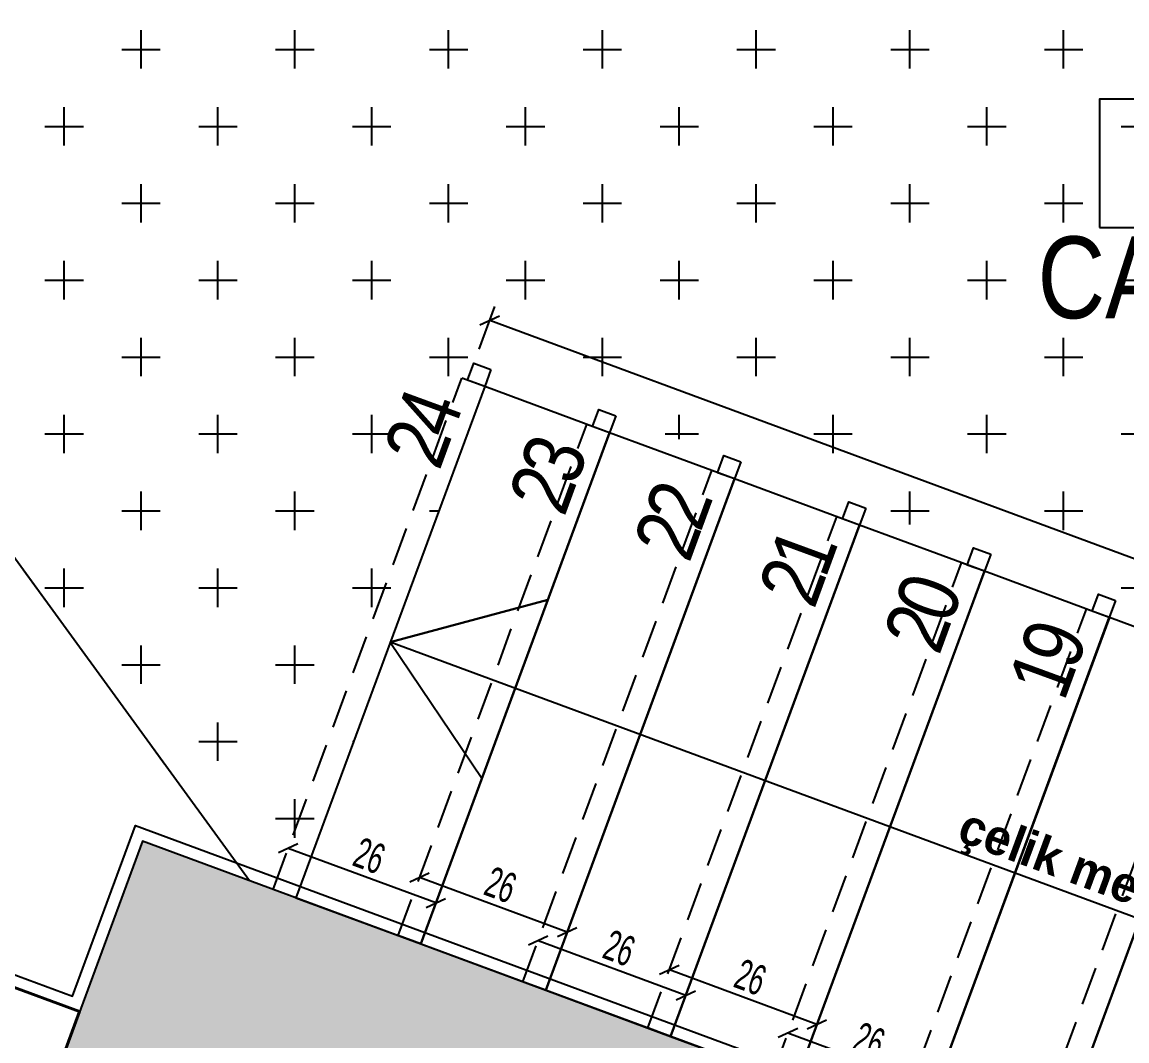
# Model space of a CAD drawing. Header units: millimetres. Extents: x 933584 to 974011, y 4545988 to 4553664.
# Drawn here: x 954110.4 to 954292.9, y 4551960.8 to 4552129 of the extents above; entities that cross this region are included whole.
import ezdxf
from ezdxf.enums import TextEntityAlignment as Align

# ---------------------------------------------------------------- set-up
doc = ezdxf.new("R2010")
doc.units = ezdxf.units.MM
doc.set_wipeout_variables(frame=1)
doc.header["$PDMODE"] = 35
for name, pattern in [('568_AVN_KES_01$0$HIDDEN', [0.375, 0.25, -0.125]), ('DOT2', [3.175, 0, -3.175]), ('HIDDEN', [9.525, 6.35, -3.175]), ('HIDDEN2', [4.7625, 3.175, -1.5875])]:
    doc.linetypes.add(name, pattern=pattern)
doc.layers.get('0').update_dxf_attribs({"color": 255})
doc.layers.get('Defpoints').update_dxf_attribs({"color": 8})
for name, color, linetype in [('0-DMS-50', 143, 'Continuous'), ('0-HSL-HTC_200', 1, 'Continuous'), ('0-HSL-SLD', 252, 'Continuous'), ('0-LNS-SLN', 6, 'Continuous'), ('0-LNS-SPL', 13, '568_AVN_KES_01$0$HIDDEN'), ('0-TXT-NXS', 7, 'Continuous'), ('0-TXT-PBX', 6, 'Continuous'), ('0-TXT-PTX_50', 8, 'Continuous'), ('0-TXT-XBX_20', 3, 'Continuous'), ('2-SPS-RCN', 2, 'Continuous')]:
    doc.layers.add(name, color=color, linetype=linetype)
doc.layers.add('2-SPS-IBW', color=5, linetype='Continuous', lineweight=40)
doc.layers.add('mimariKIRIS', color=251, linetype='HIDDEN2', lineweight=0)
doc.styles.add('139_UYG_PLN$0$Dumankaya_fikirtepe_VAZIYET_PLANI$0$Standard', font='arial.ttf')
doc.styles.add('Century Gothic_B_3', font='GOTHICB.TTF', dxfattribs={"height": 4})
doc.styles.add('dim_romans_50', font='swissl.ttf', dxfattribs={"width": 0.6, "height": 5})
doc.styles.add('MAHAL YAZISI', font='ARIALN.TTF', dxfattribs={"width": 0.8})
doc.styles.get("Standard").update_dxf_attribs({"font": 'times.ttf'})
doc.dimstyles.new('ONK_dim 1_50', dxfattribs={"dimscale": 5, "dimtxt": 4, "dimasz": 0.5, "dimexe": 0.5, "dimexo": 0.5, "dimgap": 0.2, "dimtad": 1, "dimdec": 1, "dimrnd": 0.5, "dimzin": 9, "dimtxsty": 'dim_romans_50', "dimblk": 'OBLIQUE', "dimcen": 1, "dimclre": 256, "dimclrt": 256, "dimazin": 2, "dimtfac": 1, "dimtdec": 1, "dimtix": 1, "dimtmove": 2, "dimatfit": 3, "dimldrblk": 'OBLIQUE', "dimfxl": 3, "dimfxlon": 1, "dimarcsym": 0})

# ---------------------------------------------------------------- blocks, each defined once
blk = doc.blocks.new('xcvxcbv')
at = {"layer": '2-SPS-IBW'}
blk.add_lwpolyline([(934013, 4550609.59), (933993.28, 4550616.86), (933863.85, 4550794.73), (933863.85, 4550923.49), (933966.85, 4550923.49), (933966.85, 4550975.49), (933863.85, 4550975.49), (933863.85, 4550990.49), (933981.85, 4550990.49), (933981.85, 4550877.49), (933882.35, 4550877.49), (933882.35, 4550804.49), (934007.08, 4550633.09), (934019.92, 4550628.36), (934013, 4550609.59)], dxfattribs=at)
blk = doc.blocks.new('MAHAL_KODU')
at = {"layer": '0-TXT-PTX_50'}
for tag, height, p in [('MEKAN_ADI', 0.3, (0, -0.65)), ('ALAN', 0.2, (0, -0.95))]:
    blk.add_attdef(tag, text='', height=height, dxfattribs=at).set_placement(p, align=Align.MIDDLE_CENTER)
at = {"linetype": 'DOT2', "ltscale": 10000}
blk.add_wipeout([(-0.7483, 0.0489), (0.7207, 0.0489), (0.722, -0.4231), (-0.7515, -0.4251)], dxfattribs=at)
at = {"layer": '0-TXT-PBX'}
blk.add_lwpolyline([(-0.7483, -0.4219), (0.7207, -0.4219), (0.7207, 0.0489), (-0.7483, 0.0489)], close=True, dxfattribs=at)
at = {"layer": '0-TXT-PTX_50'}
blk.add_attdef('MAHAL_KODU', text='', height=0.3, dxfattribs=at).set_placement((0, -0.2), align=Align.MIDDLE_CENTER)
blk = doc.blocks.new('fdbxcbxb')
at = {"layer": '0-LNS-SLN', "linetype": 'HIDDEN'}
blk.add_lwpolyline([(936147.2, 4550487.53), (936178.39, 4550571.95)], dxfattribs=at)
at = {"layer": '0-LNS-SLN'}
for points in [[(936182.15, 4550570.56), (936178.39, 4550571.95)], [(936150.95, 4550486.14), (936147.2, 4550487.53)]]:
    blk.add_lwpolyline(points, dxfattribs=at)
blk.add_lwpolyline([(936150.95, 4550486.14), (936171.58, 4550478.51), (936202.78, 4550562.93), (936182.15, 4550570.56)], close=True, dxfattribs=at)
blk = doc.blocks.new('vbxcb')
at = {"layer": 'mimariKIRIS', "ltscale": 5}
blk.add_lwpolyline([(942590.28, 4549378.4), (942466.16, 4549548.96), (942466.16, 4549896.91)], dxfattribs=at)
blk = doc.blocks.new('fdvd-flatten-1')
at = {"layer": '2-SPS-RCN'}
blk.add_lwpolyline([(934652.94, 4550373.38), (934659.71, 4550423.91), (934030.31, 4550656.51), (934013, 4550609.59)], close=True, dxfattribs=at)
blk = doc.blocks.new('xvbxcvbzc')
at = {"layer": '0-HSL-SLD', "linetype": 'Continuous'}
for p, q in [((939130.075, 4552121.325), (939130.075, 4552127.675)), ((939155.475, 4552121.325), (939155.475, 4552127.675)), ((939180.875, 4552121.325), (939180.875, 4552127.675)), ((939206.275, 4552121.325), (939206.275, 4552127.675)), ((939231.675, 4552121.325), (939231.675, 4552127.675)), ((939257.075, 4552121.325), (939257.075, 4552127.675)), ((939282.475, 4552121.325), (939282.475, 4552127.675)), ((939126.9, 4552124.5), (939133.25, 4552124.5)), ((939152.3, 4552124.5), (939158.65, 4552124.5)), ((939177.7, 4552124.5), (939184.05, 4552124.5)), ((939203.1, 4552124.5), (939209.45, 4552124.5)), ((939228.5, 4552124.5), (939234.85, 4552124.5)), ((939253.9, 4552124.5), (939260.25, 4552124.5)), ((939279.3, 4552124.5), (939285.65, 4552124.5)), ((939117.375, 4552108.625), (939117.375, 4552114.975)), ((939142.775, 4552108.625), (939142.775, 4552114.975)), ((939168.175, 4552108.625), (939168.175, 4552114.975)), ((939193.575, 4552108.625), (939193.575, 4552114.975)), ((939218.975, 4552108.625), (939218.975, 4552114.975)), ((939244.375, 4552108.625), (939244.375, 4552114.975)), ((939269.775, 4552108.625), (939269.775, 4552114.975)), ((939114.2, 4552111.8), (939120.55, 4552111.8)), ((939139.6, 4552111.8), (939145.95, 4552111.8)), ((939165, 4552111.8), (939171.35, 4552111.8)), ((939190.4, 4552111.8), (939196.75, 4552111.8)), ((939215.8, 4552111.8), (939222.15, 4552111.8)), ((939241.2, 4552111.8), (939247.55, 4552111.8)), ((939266.6, 4552111.8), (939272.95, 4552111.8)), ((939292, 4552111.8), (939298.35, 4552111.8)), ((939130.075, 4552095.925), (939130.075, 4552102.275)), ((939155.475, 4552095.925), (939155.475, 4552102.275)), ((939180.875, 4552095.925), (939180.875, 4552102.275)), ((939206.275, 4552095.925), (939206.275, 4552102.275)), ((939231.675, 4552095.925), (939231.675, 4552102.275)), ((939257.075, 4552095.925), (939257.075, 4552102.275)), ((939282.475, 4552095.925), (939282.475, 4552102.275)), ((939126.9, 4552099.1), (939133.25, 4552099.1)), ((939152.3, 4552099.1), (939158.65, 4552099.1)), ((939177.7, 4552099.1), (939184.05, 4552099.1)), ((939203.1, 4552099.1), (939209.45, 4552099.1)), ((939228.5, 4552099.1), (939234.85, 4552099.1)), ((939253.9, 4552099.1), (939260.25, 4552099.1)), ((939279.3, 4552099.1), (939285.65, 4552099.1)), ((939117.375, 4552083.225), (939117.375, 4552089.575)), ((939142.775, 4552083.225), (939142.775, 4552089.575)), ((939168.175, 4552083.225), (939168.175, 4552089.575)), ((939193.575, 4552083.225), (939193.575, 4552089.575)), ((939218.975, 4552083.225), (939218.975, 4552089.575)), ((939244.375, 4552083.225), (939244.375, 4552089.575)), ((939269.775, 4552083.225), (939269.775, 4552089.575)), ((939114.2, 4552086.4), (939120.55, 4552086.4)), ((939139.6, 4552086.4), (939145.95, 4552086.4)), ((939165, 4552086.4), (939171.35, 4552086.4)), ((939190.4, 4552086.4), (939196.75, 4552086.4)), ((939215.8, 4552086.4), (939222.15, 4552086.4)), ((939241.2, 4552086.4), (939247.55, 4552086.4)), ((939266.6, 4552086.4), (939272.95, 4552086.4)), ((939292, 4552086.4), (939298.35, 4552086.4)), ((939130.075, 4552070.525), (939130.075, 4552076.875)), ((939155.475, 4552070.525), (939155.475, 4552076.875)), ((939180.875, 4552070.525), (939180.875, 4552076.875)), ((939206.275, 4552070.525), (939206.275, 4552076.875)), ((939231.675, 4552070.525), (939231.675, 4552076.875)), ((939257.075, 4552070.525), (939257.075, 4552076.875)), ((939282.475, 4552070.525), (939282.475, 4552076.875)), ((939126.9, 4552073.7), (939133.25, 4552073.7)), ((939152.3, 4552073.7), (939158.65, 4552073.7)), ((939177.7, 4552073.7), (939184.05, 4552073.7)), ((939203.1, 4552073.7), (939209.45, 4552073.7)), ((939228.5, 4552073.7), (939234.85, 4552073.7)), ((939253.9, 4552073.7), (939260.25, 4552073.7)), ((939279.3, 4552073.7), (939285.65, 4552073.7)), ((939117.375, 4552057.825), (939117.375, 4552064.175)), ((939142.775, 4552057.825), (939142.775, 4552064.175)), ((939168.175, 4552057.825), (939168.175, 4552064.175)), ((939218.975, 4552060.147), (939218.975, 4552064.175)), ((939244.375, 4552057.825), (939244.375, 4552064.175)), ((939269.775, 4552057.825), (939269.775, 4552064.175)), ((939114.2, 4552061), (939120.55, 4552061)), ((939139.6, 4552061), (939145.95, 4552061)), ((939165, 4552061), (939171.35, 4552061)), ((939216.666, 4552061), (939222.15, 4552061)), ((939241.2, 4552061), (939247.55, 4552061)), ((939266.6, 4552061), (939272.95, 4552061)), ((939292, 4552061), (939298.35, 4552061)), ((939130.075, 4552045.125), (939130.075, 4552051.475)), ((939155.475, 4552045.125), (939155.475, 4552051.475)), ((939257.075, 4552046.067), (939257.075, 4552051.475)), ((939282.475, 4552045.125), (939282.475, 4552051.475)), ((939126.9, 4552048.3), (939133.25, 4552048.3)), ((939152.3, 4552048.3), (939158.65, 4552048.3)), ((939177.7, 4552048.3), (939179.25, 4552048.3)), ((939253.9, 4552048.3), (939260.25, 4552048.3)), ((939279.3, 4552048.3), (939285.65, 4552048.3)), ((939117.375, 4552032.425), (939117.375, 4552038.775)), ((939142.775, 4552032.425), (939142.775, 4552038.775)), ((939168.175, 4552032.425), (939168.175, 4552038.775)), ((939114.2, 4552035.6), (939120.55, 4552035.6)), ((939139.6, 4552035.6), (939145.95, 4552035.6)), ((939165, 4552035.6), (939171.35, 4552035.6)), ((939292, 4552035.6), (939298.35, 4552035.6)), ((939130.075, 4552019.725), (939130.075, 4552026.075)), ((939155.475, 4552019.725), (939155.475, 4552026.075)), ((939126.9, 4552022.9), (939133.25, 4552022.9)), ((939152.3, 4552022.9), (939158.65, 4552022.9)), ((939142.775, 4552007.025), (939142.775, 4552013.375)), ((939139.6, 4552010.2), (939145.95, 4552010.2)), ((939165, 4552010.2), (939165.17, 4552010.2)), ((939155.475, 4551994.325), (939155.475, 4552000.675)), ((939152.3, 4551997.5), (939158.65, 4551997.5))]:
    blk.add_line(p, q, dxfattribs=at)
blk = doc.blocks.new('_Oblique')
at = {"color": 0, "linetype": 'ByBlock', "lineweight": -2}
blk.add_line((-0.5, -0.5), (0.5, 0.5), dxfattribs=at)
blk = doc.blocks.new('*D1806')
at = {"layer": '0-DMS-50', "lineweight": -2}
for p, q in [((954185.93, 4552075.02), (954188.53, 4552082.07)), ((954415.74, 4551990.1), (954418.34, 4551997.14))]:
    blk.add_line(p, q, dxfattribs=at)
at = {"layer": '0-DMS-50', "color": 0, "lineweight": -2}
blk.add_line((954417.47, 4551994.8), (954187.66, 4552079.72), dxfattribs=at)
at = {"layer": 'Defpoints', "color": 0}
for p in [(954187.66, 4552079.72), (954185.06, 4552072.68), (954414.87, 4551987.75)]:
    blk.add_point(p, dxfattribs=at)
at = {"layer": '0-DMS-50', "color": 0, "linetype": 'ByBlock', "lineweight": -2, "xscale": 2.5, "yscale": 2.5, "zscale": 2.5}
for p, rotation in [((954187.66, 4552079.72), 159.718194378801), ((954417.47, 4551994.8), 339.7181943788011)]:
    blk.add_blockref('_Oblique', p, dxfattribs=dict(at, rotation=rotation))
at = {"layer": '0-DMS-50', "insert": (954303.78, 4552040.54), "char_height": 5, "attachment_point": 5, "rotation": 339.7182, "style": 'dim_romans_50'}
blk.add_mtext('245', dxfattribs=at)
blk = doc.blocks.new('*D1827')
at = {"layer": '0-DMS-50', "color": 0, "lineweight": -2}
blk.add_line((954261.32, 4551953.05), (954236.93, 4551962.06), dxfattribs=at)
at = {"layer": '0-DMS-50', "lineweight": -2}
for p, q in [((954236.07, 4551959.71), (954236.07, 4551959.71)), ((954260.45, 4551950.7), (954260.45, 4551950.7))]:
    blk.add_line(p, q, dxfattribs=at)
at = {"layer": 'Defpoints', "color": 0}
for p in [(954236.93, 4551962.06), (954236.93, 4551962.06), (954261.32, 4551953.05)]:
    blk.add_point(p, dxfattribs=at)
at = {"layer": '0-DMS-50', "color": 0, "linetype": 'ByBlock', "lineweight": -2, "xscale": 2.5, "yscale": 2.5, "zscale": 2.5}
for p, rotation in [((954236.93, 4551962.06), 159.718194379561), ((954261.32, 4551953.05), 339.718194379561)]:
    blk.add_blockref('_Oblique', p, dxfattribs=dict(at, rotation=rotation))
at = {"layer": '0-DMS-50', "insert": (954250.34, 4551960.84), "char_height": 5, "attachment_point": 5, "rotation": 339.7182, "style": 'dim_romans_50'}
blk.add_mtext('26', dxfattribs=at)
blk = doc.blocks.new('*D1828')
at = {"layer": '0-DMS-50', "color": 0, "lineweight": -2}
blk.add_line((954241.72, 4551963.49), (954217.34, 4551972.5), dxfattribs=at)
at = {"layer": '0-DMS-50', "lineweight": -2}
for p, q in [((954216.47, 4551970.15), (954216.47, 4551970.15)), ((954240.86, 4551961.14), (954240.86, 4551961.14))]:
    blk.add_line(p, q, dxfattribs=at)
at = {"layer": 'Defpoints', "color": 0}
for p in [(954217.34, 4551972.5), (954217.34, 4551972.5), (954241.72, 4551963.49)]:
    blk.add_point(p, dxfattribs=at)
at = {"layer": '0-DMS-50', "color": 0, "linetype": 'ByBlock', "lineweight": -2, "xscale": 2.5, "yscale": 2.5, "zscale": 2.5}
for p, rotation in [((954217.34, 4551972.5), 159.718194096898), ((954241.72, 4551963.49), 339.718194096898)]:
    blk.add_blockref('_Oblique', p, dxfattribs=dict(at, rotation=rotation))
at = {"layer": '0-DMS-50', "insert": (954230.74, 4551971.28), "char_height": 5, "attachment_point": 5, "rotation": 339.7182, "style": 'dim_romans_50'}
blk.add_mtext('26', dxfattribs=at)
blk = doc.blocks.new('*D1829')
at = {"layer": '0-DMS-50', "color": 0, "lineweight": -2}
blk.add_line((954220.05, 4551968.3), (954195.66, 4551977.31), dxfattribs=at)
at = {"layer": '0-DMS-50', "lineweight": -2}
for p, q in [((954194.79, 4551974.97), (954194.79, 4551974.97)), ((954219.18, 4551965.95), (954219.18, 4551965.95))]:
    blk.add_line(p, q, dxfattribs=at)
at = {"layer": 'Defpoints', "color": 0}
for p in [(954195.66, 4551977.31), (954195.66, 4551977.31), (954220.05, 4551968.3)]:
    blk.add_point(p, dxfattribs=at)
at = {"layer": '0-DMS-50', "color": 0, "linetype": 'ByBlock', "lineweight": -2, "xscale": 2.5, "yscale": 2.5, "zscale": 2.5}
for p, rotation in [((954195.66, 4551977.31), 159.718194379561), ((954220.05, 4551968.3), 339.718194379561)]:
    blk.add_blockref('_Oblique', p, dxfattribs=dict(at, rotation=rotation))
at = {"layer": '0-DMS-50', "insert": (954209.07, 4551976.09), "char_height": 5, "attachment_point": 5, "rotation": 339.7182, "style": 'dim_romans_50'}
blk.add_mtext('26', dxfattribs=at)
blk = doc.blocks.new('*D1830')
at = {"layer": '0-DMS-50', "color": 0, "lineweight": -2}
blk.add_line((954200.45, 4551978.74), (954176.06, 4551987.75), dxfattribs=at)
at = {"layer": '0-DMS-50', "lineweight": -2}
for p, q in [((954175.2, 4551985.41), (954175.2, 4551985.41)), ((954199.59, 4551976.39), (954199.59, 4551976.39))]:
    blk.add_line(p, q, dxfattribs=at)
at = {"layer": 'Defpoints', "color": 0}
for p in [(954176.06, 4551987.75), (954176.06, 4551987.75), (954200.45, 4551978.74)]:
    blk.add_point(p, dxfattribs=at)
at = {"layer": '0-DMS-50', "color": 0, "linetype": 'ByBlock', "lineweight": -2, "xscale": 2.5, "yscale": 2.5, "zscale": 2.5}
for p, rotation in [((954176.06, 4551987.75), 159.718194096898), ((954200.45, 4551978.74), 339.718194096898)]:
    blk.add_blockref('_Oblique', p, dxfattribs=dict(at, rotation=rotation))
at = {"layer": '0-DMS-50', "insert": (954189.47, 4551986.53), "char_height": 5, "attachment_point": 5, "rotation": 339.7182, "style": 'dim_romans_50'}
blk.add_mtext('26', dxfattribs=at)
blk = doc.blocks.new('*D1831')
at = {"layer": '0-DMS-50', "color": 0, "lineweight": -2}
blk.add_line((954178.78, 4551983.55), (954154.39, 4551992.56), dxfattribs=at)
at = {"layer": '0-DMS-50', "lineweight": -2}
for p, q in [((954153.52, 4551990.22), (954153.52, 4551990.22)), ((954177.91, 4551981.21), (954177.91, 4551981.21))]:
    blk.add_line(p, q, dxfattribs=at)
at = {"layer": 'Defpoints', "color": 0}
for p in [(954154.39, 4551992.56), (954154.39, 4551992.56), (954178.78, 4551983.55)]:
    blk.add_point(p, dxfattribs=at)
at = {"layer": '0-DMS-50', "color": 0, "linetype": 'ByBlock', "lineweight": -2, "xscale": 2.5, "yscale": 2.5, "zscale": 2.5}
for p, rotation in [((954154.39, 4551992.56), 159.718194379561), ((954178.78, 4551983.55), 339.718194379561)]:
    blk.add_blockref('_Oblique', p, dxfattribs=dict(at, rotation=rotation))
at = {"layer": '0-DMS-50', "insert": (954167.79, 4551991.34), "char_height": 5, "attachment_point": 5, "rotation": 339.7182, "style": 'dim_romans_50'}
blk.add_mtext('26', dxfattribs=at)

msp = doc.modelspace()

# ---------------------------------------------------------------- hatches: boundary and pattern name
at = {"layer": '0-HSL-HTC_200'}
h = msp.add_hatch(dxfattribs=at)
h.set_pattern_fill('ANSI33', color=256)
h.set_pattern_definition([(45, (950301.9395, 4554793.885), (-4.490128, 4.490128), []), (45, (950306.4297, 4554793.885), (-4.490128, 4.490128), [3.175, -1.5875])])
h.paths.add_polyline_path([(954752.94, 4551710.64), (954759.71, 4551761.17), (954130.31, 4551993.76), (954113, 4551946.85)])

# ---------------------------------------------------------------- linework, layer by layer
at = {"layer": '0-HSL-SLD'}
msp.add_lwpolyline([(954023.85, 4552214.75), (954023.85, 4552157.8), (954147.97, 4551987.24)], dxfattribs=at)
at = {"layer": '0-LNS-SLN'}
for points in [[(954187.87, 4552071.64), (954186.84, 4552068.83), (954184.02, 4552069.87), (954185.06, 4552072.68), (954187.87, 4552071.64)], [(954208.51, 4552064.01), (954207.47, 4552061.2), (954204.66, 4552062.24), (954205.7, 4552065.05), (954208.51, 4552064.01)], [(954229.15, 4552056.39), (954228.11, 4552053.57), (954225.29, 4552054.61), (954226.33, 4552057.43), (954229.15, 4552056.39)], [(954249.78, 4552048.76), (954248.74, 4552045.95), (954245.93, 4552046.99), (954246.97, 4552049.8), (954249.78, 4552048.76)], [(954270.42, 4552041.14), (954269.38, 4552038.32), (954266.56, 4552039.36), (954267.6, 4552042.18), (954270.42, 4552041.14)], [(954291.05, 4552033.51), (954290.01, 4552030.7), (954287.2, 4552031.74), (954288.24, 4552034.55), (954291.05, 4552033.51)], [(954395.42, 4551943.77), (954171.24, 4552026.62), (954197.27, 4552033.59), (954171.24, 4552026.62), (954186.39, 4552004.15)]]:
    msp.add_lwpolyline(points, dxfattribs=at)

# ---------------------------------------------------------------- block references
for name, p in [('xcvxcbv', (20100, 1337.26)), ('fdbxcbxb', (18004.69, 1498.27)), ('fdbxcbxb', (18025.33, 1490.64)), ('fdbxcbxb', (18045.96, 1483.01)), ('fdbxcbxb', (18066.6, 1475.39)), ('fdbxcbxb', (18087.23, 1467.76)), ('fdbxcbxb', (18107.87, 1460.14)), ('fdbxcbxb', (18128.51, 1452.51))]:
    msp.add_blockref(name, p)

# ---------------------------------------------------------------- texts
at = {"layer": '0-TXT-NXS', "char_height": 10, "attachment_point": 3, "rotation": 69.8726, "style": '139_UYG_PLN$0$Dumankaya_fikirtepe_VAZIYET_PLANI$0$Standard'}
for s, insert in [('{\\T0.8;\\fArial Narrow|b0|i0|c162|p34;24}', (954173.68, 4552068.38, 1.23)), ('{\\T0.8;\\fArial Narrow|b0|i0|c162|p34;23}', (954194.31, 4552060.75, 1.23)), ('{\\T0.8;\\fArial Narrow|b0|i0|c162|p34;22}', (954214.95, 4552053.13, 1.23)), ('{\\T0.8;\\fArial Narrow|b0|i0|c162|p34;21}', (954235.58, 4552045.5, 1.23)), ('{\\T0.8;\\fArial Narrow|b0|i0|c162|p34;20}', (954256.22, 4552037.87, 1.23)), ('{\\T0.8;\\fArial Narrow|b0|i0|c162|p34;19}', (954276.86, 4552030.25, 1.23))]:
    msp.add_mtext_dynamic_manual_height_columns(s, width=10, gutter_width=12.5, heights=[0], dxfattribs=dict(at, insert=insert))
at = {"layer": '0-TXT-XBX_20', "color": 0, "insert": (954266.62, 4551999.43), "char_height": 5.8729, "width": 228.8091, "attachment_point": 1, "rotation": 339.7182, "line_spacing_factor": 0.984502, "style": 'Century Gothic_B_3'}
msp.add_mtext('\\pxql;{\\fFranklin Gothic Book|b1|i0|c162|p34;çelik merdiven}', dxfattribs=at)

# ---------------------------------------------------------------- dimensions: what is measured, and where the dimension line sits
at = {"layer": '0-DMS-50'}
for p1, p2, picture, middle in [((954178.78, 4551983.55), (954154.39, 4551992.56), '*D1831', (954167.79, 4551991.34)), ((954200.45, 4551978.74), (954176.06, 4551987.75), '*D1830', (954189.47, 4551986.53)), ((954220.05, 4551968.3), (954195.66, 4551977.31), '*D1829', (954209.07, 4551976.09)), ((954241.72, 4551963.49), (954217.34, 4551972.5), '*D1828', (954230.74, 4551971.28)), ((954261.32, 4551953.05), (954236.93, 4551962.06), '*D1827', (954250.34, 4551960.84))]:
    dim = msp.add_aligned_dim(p1=p1, p2=p2, distance=0, dimstyle='ONK_dim 1_50', dxfattribs=at)
    dim.commit()
    dim.dimension.update_dxf_attribs({"geometry": picture, "text_midpoint": middle})

# ---------------------------------------------------------------- next in the draw order: block references
ref = msp.add_blockref('MAHAL_KODU', (954322.05, 4552114.08), dxfattribs=dict(xscale=45, yscale=45, zscale=1.2))
ref.add_attrib('MAHAL_KODU', 'AK-001', dxfattribs={"layer": '0-TXT-PTX_50', "height": 12.937, "style": 'MAHAL YAZISI', "width": 0.666667}).set_placement((954322.61, 4552104.95), align=Align.MIDDLE_CENTER)
ref.add_attrib('MEKAN_ADI', 'CAFE ALANI', dxfattribs={"layer": '0-TXT-PTX_50', "height": 13.5, "style": 'MAHAL YAZISI'}).set_placement((954323.28, 4552086.86), align=Align.MIDDLE_CENTER)
ref.add_attrib('ALAN', '25,89 m²', dxfattribs={"layer": '0-TXT-PTX_50', "height": 9, "style": 'MAHAL YAZISI'}).set_placement((954322.35, 4552070.98), align=Align.MIDDLE_CENTER)

# ---------------------------------------------------------------- next in the draw order: linework, layer by layer
at = {"layer": '0-LNS-SPL', "linetype": 'ByBlock', "ltscale": 0.5}
msp.add_lwpolyline([(953963.85, 4552329.75), (954083.85, 4552329.75), (954083.85, 4552212.75), (953984.35, 4552212.75), (953984.35, 4552142.4), (954108.34, 4551972.01), (954118.74, 4551968.18), (954129.14, 4551996.33), (954696.85, 4551786.53), (954696.85, 4551794.61), (954767.85, 4551794.61)], dxfattribs=at)

# ---------------------------------------------------------------- next in the draw order: block references
for name, p in [('fdvd-flatten-1', (20100, 1337.26)), ('vbxcb', (11557.69, 2608.84))]:
    msp.add_blockref(name, p)
at = {"layer": '0-DMS-50'}
msp.add_blockref('xvbxcvbzc', (15000, 0), dxfattribs=at)

# ---------------------------------------------------------------- next in the draw order: dimensions: what is measured, and where the dimension line sits
dim = msp.add_aligned_dim(p1=(954414.87, 4551987.75), p2=(954185.06, 4552072.68), distance=-7.51, dimstyle='ONK_dim 1_50', dxfattribs=at)
dim.commit()
dim.dimension.update_dxf_attribs({"geometry": '*D1806', "text_midpoint": (954303.78, 4552040.54)})

doc.saveas('drawing.dxf')
